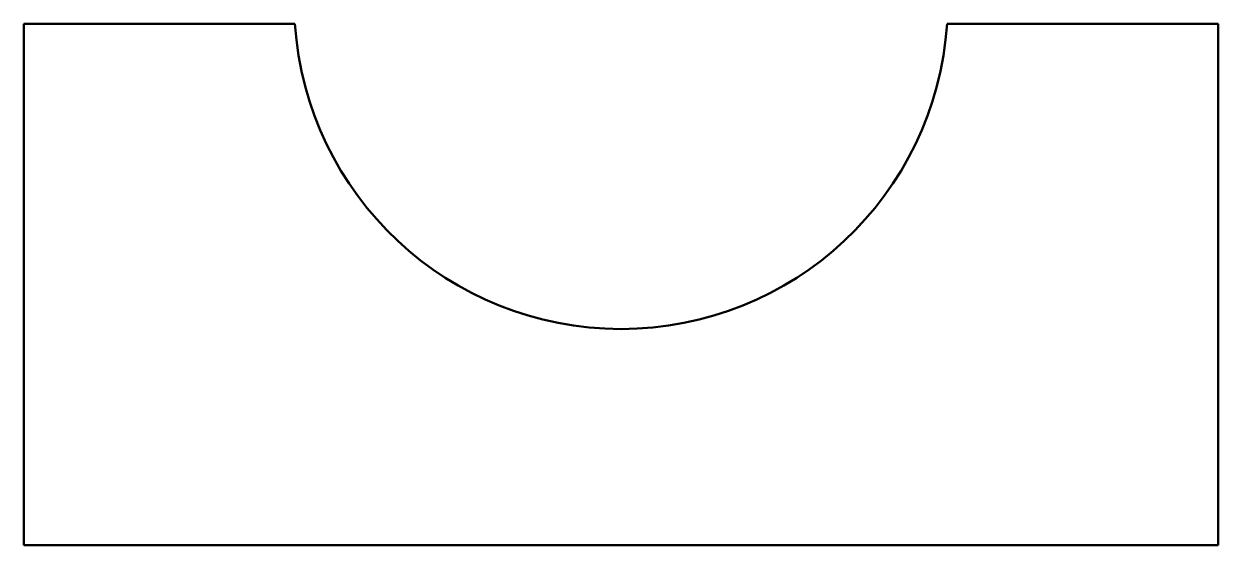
# Model space of a CAD drawing. Header units: inches. Extents: x 0 to 55, y 0 to 24.
import ezdxf

# ---------------------------------------------------------------- set-up
doc = ezdxf.new("R2010")
doc.units = ezdxf.units.IN
doc.header["$MEASUREMENT"] = 0
doc.layers.add('Visible (ANSI)', color=7, linetype='Continuous', lineweight=50)

# ---------------------------------------------------------------- blocks, each defined once
blk = doc.blocks.new('3DOF250-V001-LEVF001')
at = {"layer": 'Visible (ANSI)'}
for p, q in [((0, 0), (0, 24)), ((12.483, 24), (0, 24)), ((55, 24), (42.517, 24)), ((55, 24), (55, 0)), ((55, 0), (0, 0))]:
    blk.add_line(p, q, dxfattribs=at)
blk.add_arc((27.5, 25), 15.05, 183.8098, 356.1902, dxfattribs=at)

msp = doc.modelspace()

# ---------------------------------------------------------------- block references
msp.add_blockref('3DOF250-V001-LEVF001', (0, 0))

doc.saveas('drawing.dxf')
